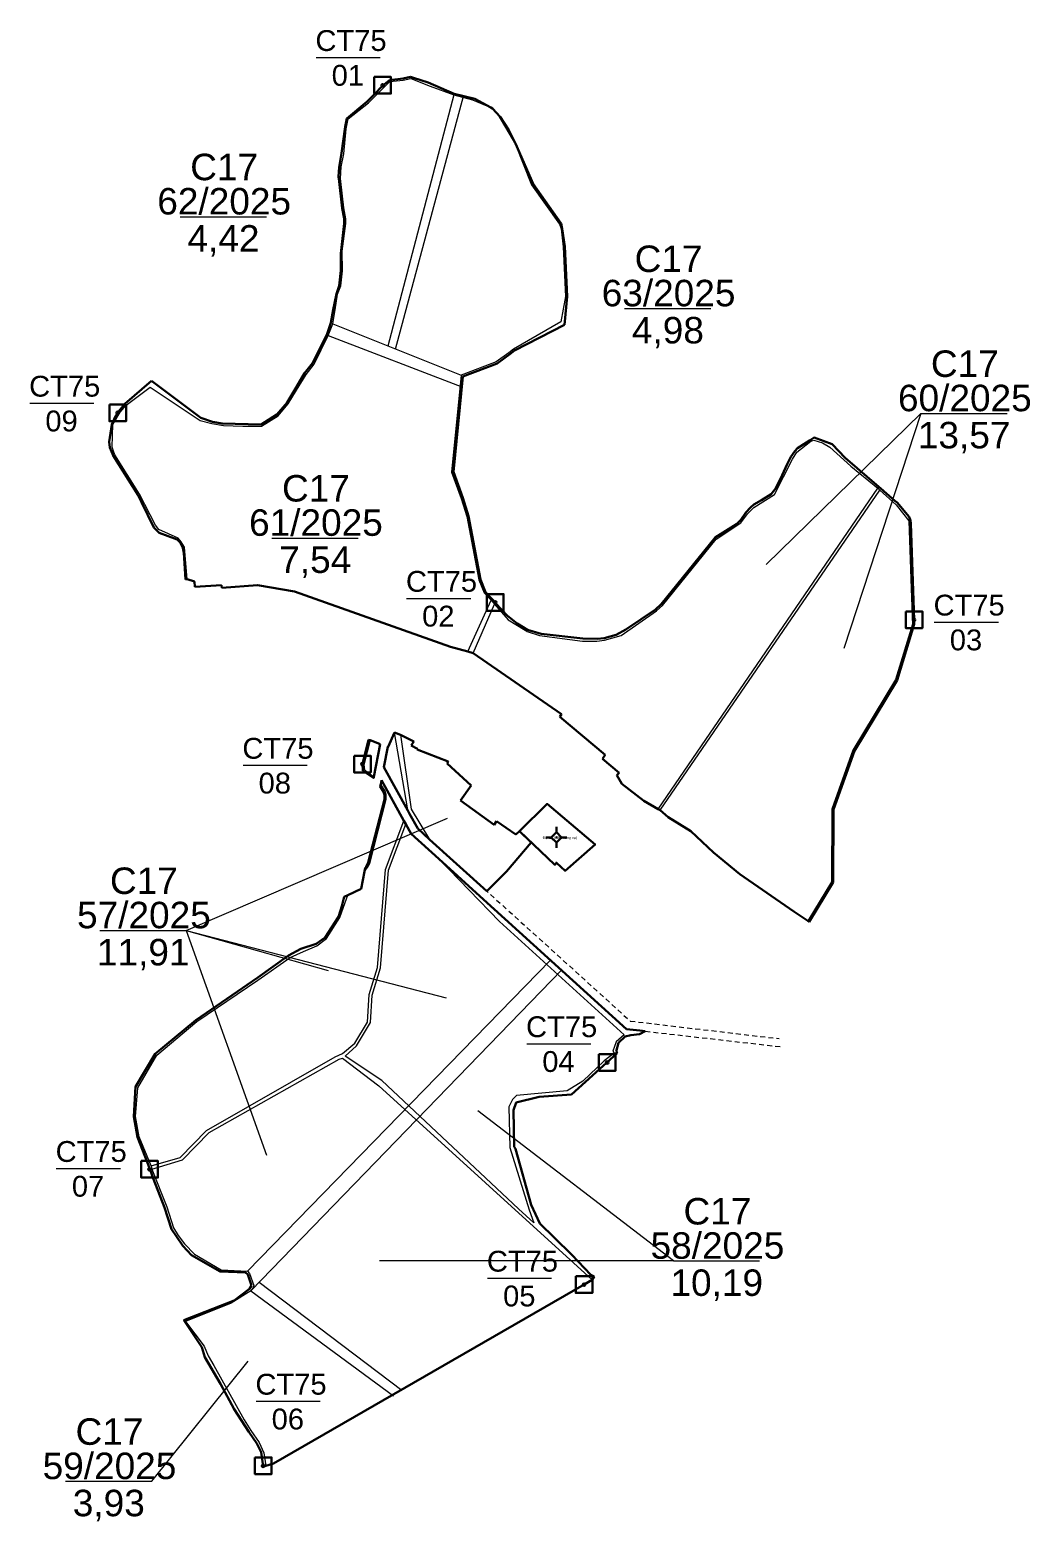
# Model space of a CAD drawing. Header units: metres. Extents: x 393207 to 397708, y 1541328 to 1545523.
# Drawn here: x 393207 to 394408, y 1543732 to 1545523 of the extents above; entities that cross this region are included whole.
import ezdxf
from ezdxf.enums import TextEntityAlignment as Align

# ---------------------------------------------------------------- set-up
doc = ezdxf.new("R2010")
doc.units = ezdxf.units.M
doc.header["$MEASUREMENT"] = 0
doc.linetypes.add('DGN Style 2', pattern=[9.82123, 5.892738, -3.928492])
doc.layers.add('RanhTwo', color=3, linetype='Continuous', lineweight=0)
doc.styles.add('Style-Arial', font='arial.ttf')
doc.styles.add('Style-vnarial', font='vnarial.shx')

# ---------------------------------------------------------------- blocks, each defined once
blk = doc.blocks.new('*U0')
at = {"color": 0, "linetype": 'Continuous', "lineweight": -2, "ltscale": 10, "flags": 128}
blk.add_lwpolyline([(-150, 150), (150, 150), (150, -150), (-150, -150), (-150, 150)], close=True, dxfattribs=at)
at = {"color": 0, "linetype": 'Continuous', "lineweight": -2, "ltscale": 10}
blk.add_circle((-0.02828, 0.016065), 22.5, dxfattribs=at)
blk = doc.blocks.new('*U5')
at = {"layer": 'RanhTwo', "color": 3, "linetype": 'Continuous', "lineweight": 13}
blk.add_line((-61.590494, 0.736004), (61.441766, 0.736004), dxfattribs=at)
at = {"layer": 'RanhTwo', "color": 3, "linetype": 'Continuous', "lineweight": 13, "style": 'Style-vnarial'}
for s, p in [('CT75', (-62.927441, 13.404394)), ('01', (-31.75311, -53.404336))]:
    blk.add_text(s, height=40, dxfattribs=at).set_placement(p)
blk = doc.blocks.new('*U6')
at = {"layer": 'RanhTwo', "color": 3, "linetype": 'Continuous', "lineweight": 13}
blk.add_line((-61.590494, 0.736004), (61.441766, 0.736004), dxfattribs=at)
at = {"layer": 'RanhTwo', "color": 3, "linetype": 'Continuous', "lineweight": 13, "style": 'Style-vnarial'}
for s, p in [('CT75', (-62.927441, 13.404394)), ('09', (-31.75311, -53.404336))]:
    blk.add_text(s, height=40, dxfattribs=at).set_placement(p)
blk = doc.blocks.new('*U7')
at = {"layer": 'RanhTwo', "color": 3, "linetype": 'Continuous', "lineweight": 13}
blk.add_line((-61.590494, 0.736004), (61.441766, 0.736004), dxfattribs=at)
at = {"layer": 'RanhTwo', "color": 3, "linetype": 'Continuous', "lineweight": 13, "style": 'Style-vnarial'}
for s, p in [('CT75', (-62.927441, 13.404394)), ('02', (-31.75311, -53.404336))]:
    blk.add_text(s, height=40, dxfattribs=at).set_placement(p)
blk = doc.blocks.new('*U8')
at = {"layer": 'RanhTwo', "color": 3, "linetype": 'Continuous', "lineweight": 13}
blk.add_line((-61.590494, 0.736004), (61.441766, 0.736004), dxfattribs=at)
at = {"layer": 'RanhTwo', "color": 3, "linetype": 'Continuous', "lineweight": 13, "style": 'Style-vnarial'}
for s, p in [('CT75', (-62.927441, 13.404394)), ('03', (-31.75311, -53.404336))]:
    blk.add_text(s, height=40, dxfattribs=at).set_placement(p)
blk = doc.blocks.new('*U9')
at = {"layer": 'RanhTwo', "color": 3, "linetype": 'Continuous', "lineweight": 13}
blk.add_line((-61.590494, 0.736004), (61.441766, 0.736004), dxfattribs=at)
at = {"layer": 'RanhTwo', "color": 3, "linetype": 'Continuous', "lineweight": 13, "style": 'Style-vnarial'}
for s, p in [('CT75', (-62.927441, 13.404394)), ('04', (-31.75311, -53.404336))]:
    blk.add_text(s, height=40, dxfattribs=at).set_placement(p)
blk = doc.blocks.new('*U10')
at = {"layer": 'RanhTwo', "color": 3, "linetype": 'Continuous', "lineweight": 13}
blk.add_line((-61.590494, 0.736004), (61.441766, 0.736004), dxfattribs=at)
at = {"layer": 'RanhTwo', "color": 3, "linetype": 'Continuous', "lineweight": 13, "style": 'Style-vnarial'}
for s, p in [('CT75', (-62.927441, 13.404394)), ('05', (-31.75311, -53.404336))]:
    blk.add_text(s, height=40, dxfattribs=at).set_placement(p)
blk = doc.blocks.new('*U11')
at = {"layer": 'RanhTwo', "color": 3, "linetype": 'Continuous', "lineweight": 13}
blk.add_line((-61.590494, 0.736004), (61.441766, 0.736004), dxfattribs=at)
at = {"layer": 'RanhTwo', "color": 3, "linetype": 'Continuous', "lineweight": 13, "style": 'Style-vnarial'}
for s, p in [('CT75', (-62.927441, 13.404394)), ('06', (-31.75311, -53.404336))]:
    blk.add_text(s, height=40, dxfattribs=at).set_placement(p)
blk = doc.blocks.new('*U12')
at = {"layer": 'RanhTwo', "color": 3, "linetype": 'Continuous', "lineweight": 13}
blk.add_line((-61.590494, 0.736004), (61.441766, 0.736004), dxfattribs=at)
at = {"layer": 'RanhTwo', "color": 3, "linetype": 'Continuous', "lineweight": 13, "style": 'Style-vnarial'}
for s, p in [('CT75', (-62.927441, 13.404394)), ('07', (-31.75311, -53.404336))]:
    blk.add_text(s, height=40, dxfattribs=at).set_placement(p)
blk = doc.blocks.new('*U13')
at = {"layer": 'RanhTwo', "color": 3, "linetype": 'Continuous', "lineweight": 13}
blk.add_line((-61.590494, 0.736004), (61.441766, 0.736004), dxfattribs=at)
at = {"layer": 'RanhTwo', "color": 3, "linetype": 'Continuous', "lineweight": 13, "style": 'Style-vnarial'}
for s, p in [('CT75', (-62.927441, 13.404394)), ('08', (-31.75311, -53.404336))]:
    blk.add_text(s, height=40, dxfattribs=at).set_placement(p)
blk = doc.blocks.new('*U59')
at = {"layer": 'RanhTwo', "color": 3, "linetype": 'Continuous', "lineweight": 13}
blk.add_line((-66.520877, -1.660429), (63.750129, -1.660429), dxfattribs=at)
at = {"layer": 'RanhTwo', "color": 3, "linetype": 'Continuous', "lineweight": 13, "style": 'Style-Arial'}
blk.add_text('4,42', height=40, dxfattribs=at).set_placement((-1.025137, -54.422685), align=Align.CENTER)
at = {"layer": 'RanhTwo', "color": 3, "linetype": 'Continuous', "lineweight": 13, "insert": (-0.000029, 1.089388), "char_height": 40, "attachment_point": 8, "line_spacing_factor": 0.776524, "style": 'Style-Arial'}
blk.add_mtext('C17\\P62/2025', dxfattribs=at)
blk = doc.blocks.new('*U60')
at = {"layer": 'RanhTwo', "color": 3, "linetype": 'Continuous', "lineweight": 13}
blk.add_line((-66.520877, -1.660429), (63.750129, -1.660429), dxfattribs=at)
at = {"layer": 'RanhTwo', "color": 3, "linetype": 'Continuous', "lineweight": 13, "style": 'Style-Arial'}
blk.add_text('4,98', height=40, dxfattribs=at).set_placement((-1.025137, -54.422685), align=Align.CENTER)
at = {"layer": 'RanhTwo', "color": 3, "linetype": 'Continuous', "lineweight": 13, "insert": (-0.000029, 1.089388), "char_height": 40, "attachment_point": 8, "line_spacing_factor": 0.776524, "style": 'Style-Arial'}
blk.add_mtext('C17\\P63/2025', dxfattribs=at)
blk = doc.blocks.new('*U61')
at = {"layer": 'RanhTwo', "color": 3, "linetype": 'Continuous', "lineweight": 13}
blk.add_line((-66.520877, -1.660429), (63.750129, -1.660429), dxfattribs=at)
at = {"layer": 'RanhTwo', "color": 3, "linetype": 'Continuous', "lineweight": 13, "style": 'Style-Arial'}
blk.add_text('7,54', height=40, dxfattribs=at).set_placement((-1.025137, -54.422685), align=Align.CENTER)
at = {"layer": 'RanhTwo', "color": 3, "linetype": 'Continuous', "lineweight": 13, "insert": (-0.000029, 1.089388), "char_height": 40, "attachment_point": 8, "line_spacing_factor": 0.776524, "style": 'Style-Arial'}
blk.add_mtext('C17\\P61/2025', dxfattribs=at)
blk = doc.blocks.new('*U62')
at = {"layer": 'RanhTwo', "color": 3, "linetype": 'Continuous', "lineweight": 13}
blk.add_line((-66.520877, -1.660429), (63.750129, -1.660429), dxfattribs=at)
at = {"layer": 'RanhTwo', "color": 3, "linetype": 'Continuous', "lineweight": 13, "style": 'Style-Arial'}
blk.add_text('13,57', height=40, dxfattribs=at).set_placement((-1.025137, -54.422685), align=Align.CENTER)
at = {"layer": 'RanhTwo', "color": 3, "linetype": 'Continuous', "lineweight": 13, "insert": (-0.000029, 1.089388), "char_height": 40, "attachment_point": 8, "line_spacing_factor": 0.776524, "style": 'Style-Arial'}
blk.add_mtext('C17\\P60/2025', dxfattribs=at)
blk = doc.blocks.new('*U63')
at = {"layer": 'RanhTwo', "color": 3, "linetype": 'Continuous', "lineweight": 13}
blk.add_line((-66.520877, -1.660429), (63.750129, -1.660429), dxfattribs=at)
at = {"layer": 'RanhTwo', "color": 3, "linetype": 'Continuous', "lineweight": 13, "style": 'Style-Arial'}
blk.add_text('3,93', height=40, dxfattribs=at).set_placement((-1.025137, -54.422685), align=Align.CENTER)
at = {"layer": 'RanhTwo', "color": 3, "linetype": 'Continuous', "lineweight": 13, "insert": (-0.000029, 1.089388), "char_height": 40, "attachment_point": 8, "line_spacing_factor": 0.776524, "style": 'Style-Arial'}
blk.add_mtext('C17\\P59/2025', dxfattribs=at)
blk = doc.blocks.new('*U64')
at = {"layer": 'RanhTwo', "color": 3, "linetype": 'Continuous', "lineweight": 13}
blk.add_line((-66.520877, -1.660429), (63.750129, -1.660429), dxfattribs=at)
at = {"layer": 'RanhTwo', "color": 3, "linetype": 'Continuous', "lineweight": 13, "style": 'Style-Arial'}
blk.add_text('11,91', height=40, dxfattribs=at).set_placement((-1.025137, -54.422685), align=Align.CENTER)
at = {"layer": 'RanhTwo', "color": 3, "linetype": 'Continuous', "lineweight": 13, "insert": (-0.000029, 1.089388), "char_height": 40, "attachment_point": 8, "line_spacing_factor": 0.776524, "style": 'Style-Arial'}
blk.add_mtext('C17\\P57/2025', dxfattribs=at)
blk = doc.blocks.new('*U65')
at = {"layer": 'RanhTwo', "color": 3, "linetype": 'Continuous', "lineweight": 13}
blk.add_line((-66.520877, -1.660429), (63.750129, -1.660429), dxfattribs=at)
at = {"layer": 'RanhTwo', "color": 3, "linetype": 'Continuous', "lineweight": 13, "style": 'Style-Arial'}
blk.add_text('10,19', height=40, dxfattribs=at).set_placement((-1.025137, -54.422685), align=Align.CENTER)
at = {"layer": 'RanhTwo', "color": 3, "linetype": 'Continuous', "lineweight": 13, "insert": (-0.000029, 1.089388), "char_height": 40, "attachment_point": 8, "line_spacing_factor": 0.776524, "style": 'Style-Arial'}
blk.add_mtext('C17\\P58/2025', dxfattribs=at)
blk = doc.blocks.new('DDCT')
at = {"layer": 'RanhTwo', "color": 5, "linetype": 'Continuous', "lineweight": 0}
for p, q in [((6.24, 0), (-6.24, 0)), ((0, -6.24), (0, 6.24))]:
    blk.add_line(p, q, dxfattribs=at)
blk = doc.blocks.new('CENTRD')
at = {"layer": 'RanhTwo', "linetype": 'Continuous', "lineweight": 0}
h = blk.add_hatch(color=7, dxfattribs=at)
edge = h.paths.add_edge_path()
edge.add_arc((0, 0), 1.5, 0, 360)
at = {"layer": 'RanhTwo', "color": 7, "linetype": 'Continuous', "lineweight": 0}
for p, q in [((-6.25, 0), (-12.5, 0)), ((0, 6.25), (-6.25, 0)), ((-6.25, 0), (0, -6.25)), ((0, 12.5), (0, 6.25)), ((6.25, 0), (0, 6.25)), ((0, -6.25), (6.25, 0)), ((12.5, 0), (6.25, 0)), ((0, -6.25), (0, -12.5))]:
    blk.add_line(p, q, dxfattribs=at)
blk = doc.blocks.new('CENTRD_1')
at = {"layer": 'RanhTwo', "linetype": 'Continuous', "lineweight": 30}
h = blk.add_hatch(color=5, dxfattribs=at)
edge = h.paths.add_edge_path()
edge.add_arc((0, 0), 1.5, 0, 360)
at = {"layer": 'RanhTwo', "color": 5, "linetype": 'Continuous', "lineweight": 30}
for p, q in [((-6.25, 0), (-12.5, 0)), ((0, 6.25), (-6.25, 0)), ((-6.25, 0), (0, -6.25)), ((0, 12.5), (0, 6.25)), ((6.25, 0), (0, 6.25)), ((0, -6.25), (6.25, 0)), ((12.5, 0), (6.25, 0)), ((0, -6.25), (0, -12.5))]:
    blk.add_line(p, q, dxfattribs=at)

msp = doc.modelspace()

# ---------------------------------------------------------------- linework, layer by layer
at = {"layer": 'RanhTwo', "color": 3, "linetype": 'Continuous', "lineweight": 30}
for p, q in [((393619.886, 1545444.786), (393630.597, 1545455.896)), ((393630.597, 1545455.896), (393638.719, 1545462.291)), ((393638.719, 1545462.291), (393654.839, 1545464.319)), ((393654.839, 1545464.319), (393663.864, 1545466.0654)), ((393663.864, 1545466.0654), (393667.448, 1545464.983)), ((393667.448, 1545464.983), (393685.183, 1545459.486)), ((393685.183, 1545459.486), (393716.04, 1545445.826)), ((393587.51, 1545416.216), (393611.9738, 1545436.6294)), ((393611.9738, 1545436.6294), (393619.886, 1545444.786)), ((393716.04, 1545445.826), (393727.832, 1545443.2)), ((393727.832, 1545443.2), (393741.1969, 1545439.7166)), ((393741.1969, 1545439.7166), (393760.3915, 1545429.3295)), ((393585.499, 1545406.288), (393587.51, 1545416.216)), ((393760.3915, 1545429.3295), (393762.1032, 1545428.4032)), ((393762.1032, 1545428.4032), (393762.22, 1545428.34)), ((393762.22, 1545428.34), (393771.35, 1545418.12)), ((393771.35, 1545418.12), (393781.98, 1545402.02)), ((393581.113, 1545374.596), (393585.499, 1545406.288)), ((393781.98, 1545402.02), (393789.81, 1545386.27)), ((393789.81, 1545386.27), (393810.9031, 1545337.72)), ((393578.113, 1545357.652), (393581.113, 1545374.596)), ((393577.577, 1545346.295), (393578.113, 1545357.652)), ((393577.577, 1545346.295), (393577.7595, 1545344.1449)), ((393577.7595, 1545344.1449), (393581.7535, 1545308.5589)), ((393810.9031, 1545337.72), (393844.4524, 1545290.1033)), ((393581.7535, 1545308.5589), (393584.222, 1545296.003)), ((393580.273, 1545254.193), (393584.2868, 1545289.971)), ((393584.222, 1545296.003), (393584.2868, 1545289.971)), ((393844.4524, 1545290.1033), (393845.89, 1545283.72)), ((393845.89, 1545283.72), (393849.117, 1545262.6652)), ((393580.164, 1545233.717), (393580.273, 1545254.193)), ((393849.117, 1545262.6652), (393852.0026, 1545202.3745)), ((393578.0398, 1545215.4653), (393580.164, 1545233.717)), ((393571.05, 1545186.707), (393575.025, 1545205.823)), ((393575.025, 1545205.823), (393578.0398, 1545215.4653)), ((393848.701, 1545168.508), (393852.0026, 1545202.3745)), ((393568.188, 1545171.104), (393571.05, 1545186.707)), ((393563.2548, 1545156.3306), (393568.188, 1545171.104)), ((393788.6185, 1545137.7511), (393848.701, 1545168.508)), ((393546.3635, 1545122.5033), (393563.2548, 1545156.3306)), ((393767.694, 1545122.222), (393782.9214, 1545133.3879)), ((393782.9214, 1545133.3879), (393788.6185, 1545137.7511)), ((393525.3942, 1545091.3481), (393536.644, 1545110.627)), ((393536.644, 1545110.627), (393546.3635, 1545122.5033)), ((393726.5209, 1545106.6379), (393767.694, 1545122.222)), ((393321.076, 1545073.79), (393353.149, 1545101.107)), ((393353.149, 1545101.107), (393411.987, 1545056.853)), ((393715.2517, 1544992.0303), (393726.5209, 1545106.6379)), ((393313.8162, 1545064.7205), (393321.076, 1545073.79)), ((393503.493, 1545060.7837), (393515.594, 1545075.217)), ((393515.594, 1545075.217), (393525.3942, 1545091.3481)), ((393305.465, 1545048.783), (393309.865, 1545058.889)), ((393309.865, 1545058.889), (393312.611, 1545062.871)), ((393312.611, 1545062.871), (393313.8162, 1545064.7205)), ((393411.987, 1545056.853), (393426.1148, 1545052.1971)), ((393484.5785, 1545048.8454), (393503.493, 1545060.7837)), ((393302.196, 1545027.969), (393305.465, 1545048.783)), ((393426.1148, 1545052.1971), (393437.861, 1545050.146)), ((393437.861, 1545050.146), (393484.5785, 1545048.8454)), ((393302.196, 1545027.969), (393303.096, 1545021.0699)), ((393303.096, 1545021.0699), (393306.764, 1545011.835)), ((394124.978, 1545016.864), (394128.484, 1545020.292)), ((394128.484, 1545020.292), (394143.318, 1545030.002)), ((394143.318, 1545030.002), (394148.208, 1545033.221)), ((394148.208, 1545033.221), (394169.8762, 1545025.0707)), ((394169.8762, 1545025.0707), (394185.4, 1545008.71)), ((393306.764, 1545011.835), (393336.8615, 1544964.0881)), ((394115.85, 1545001.173), (394120.134, 1545009.864)), ((394120.134, 1545009.864), (394124.978, 1545016.864)), ((394185.4, 1545008.71), (394225.7565, 1544974.1212)), ((393715.2517, 1544992.0303), (393726.585, 1544960.6636)), ((394102.204, 1544972.258), (394109.869, 1544987.858)), ((394109.869, 1544987.858), (394115.85, 1545001.173)), ((394096.524, 1544965.07), (394102.204, 1544972.258)), ((394225.7565, 1544974.1212), (394225.8239, 1544974.0634)), ((394225.8239, 1544974.0634), (394228.2662, 1544971.9281)), ((394228.2662, 1544971.9281), (394245.085, 1544957.224)), ((393336.8615, 1544964.0881), (393340.955, 1544955.667)), ((393340.955, 1544955.667), (393355.761, 1544925.103)), ((393726.585, 1544960.6636), (393733.5098, 1544938.9167)), ((394066.278, 1544943.046), (394071.755, 1544949.217)), ((394071.755, 1544949.217), (394075.761, 1544952.85)), ((394075.761, 1544952.85), (394085.275, 1544958.054)), ((394085.275, 1544958.054), (394096.524, 1544965.07)), ((394245.085, 1544957.224), (394248.055, 1544955.212)), ((394248.055, 1544955.212), (394262.145, 1544937.842)), ((393733.5098, 1544938.9167), (393747.8739, 1544862.9388)), ((394054.95, 1544929.186), (394060.183, 1544934.339)), ((394060.183, 1544934.339), (394066.278, 1544943.046)), ((394262.145, 1544937.842), (394263.8779, 1544933.7118)), ((394263.8779, 1544933.7118), (394264.145, 1544929.887)), ((393355.761, 1544925.103), (393362.218, 1544919.005)), ((393362.218, 1544919.005), (393383.5993, 1544910.9695)), ((393964.605, 1544833.318), (394029.615, 1544913.294)), ((394029.615, 1544913.294), (394054.95, 1544929.186)), ((394264.145, 1544929.887), (394268.366, 1544814.534)), ((393383.5993, 1544910.9695), (393387.299, 1544907.39)), ((393387.299, 1544907.39), (393390.7529, 1544900.8024)), ((393390.7529, 1544900.8024), (393391.955, 1544894.729)), ((393391.955, 1544894.729), (393393.7151, 1544862.9709)), ((393393.7151, 1544862.9709), (393395.709, 1544863.127)), ((393395.709, 1544863.127), (393404.63, 1544860.435)), ((393404.63, 1544860.435), (393404.873, 1544853.944)), ((393747.8739, 1544862.9388), (393753.7745, 1544847.7723)), ((393404.873, 1544853.944), (393436.959, 1544855.943)), ((393436.959, 1544855.943), (393437.43, 1544852.811)), ((393437.43, 1544852.811), (393480.054, 1544855.925)), ((393480.054, 1544855.925), (393524.42, 1544848.285)), ((393524.42, 1544848.285), (393711.937, 1544781.866)), ((393753.7745, 1544847.7723), (393761.3894, 1544839.5624)), ((393761.3894, 1544839.5624), (393765.4194, 1544835.2175)), ((393765.4194, 1544835.2175), (393766.02, 1544834.57)), ((393766.02, 1544834.57), (393780.05, 1544819.28)), ((393922.386, 1544802.613), (393957.7636, 1544826.8723)), ((393957.7636, 1544826.8723), (393964.605, 1544833.318)), ((393780.05, 1544819.28), (393791.91, 1544810.03)), ((393791.91, 1544810.03), (393804.272, 1544802.28)), ((394247.7668, 1544741.945), (394268.4716, 1544809.0685)), ((394268.366, 1544814.534), (394268.386, 1544811.281)), ((394268.386, 1544811.281), (394268.4716, 1544809.0685)), ((393804.272, 1544802.28), (393820.742, 1544797.529)), ((393820.742, 1544797.529), (393870.612, 1544791.865)), ((393870.612, 1544791.865), (393887.85, 1544791.388)), ((393887.85, 1544791.388), (393896.3793, 1544792.1772)), ((393896.3793, 1544792.1772), (393910.598, 1544796.496)), ((393910.598, 1544796.496), (393922.386, 1544802.613)), ((393711.937, 1544781.866), (393732.827, 1544776.361)), ((393732.827, 1544776.361), (393738.932, 1544774.44)), ((393738.932, 1544774.44), (393845.16, 1544701.084)), ((394196.5608, 1544657.1103), (394247.7668, 1544741.945)), ((393843.054, 1544698.056), (393845.16, 1544701.084)), ((393843.054, 1544698.056), (393897.388, 1544652.166)), ((393606.236, 1544641.413), (393613.483, 1544670.455)), ((393613.483, 1544670.455), (393615.3685, 1544669.7504)), ((393615.3685, 1544669.7504), (393626.607, 1544665.551)), ((393619.945, 1544625.8976), (393627.4296, 1544665.2478)), ((393626.607, 1544665.551), (393627.4296, 1544665.2478)), ((393631.8098, 1544637.4594), (393636.7014, 1544661.8298)), ((393636.7014, 1544661.8298), (393636.899, 1544661.757)), ((393636.899, 1544661.757), (393644.501, 1544679.2)), ((393644.501, 1544679.2), (393651.708, 1544676.46)), ((393651.708, 1544676.46), (393667.671, 1544668.142)), ((393664.75, 1544663.489), (393667.671, 1544668.142)), ((393664.75, 1544663.489), (393672.367, 1544659.661)), ((393671.91, 1544658.923), (393672.367, 1544659.661)), ((393671.91, 1544658.923), (393708.837, 1544644.431)), ((393707.932, 1544642.104), (393708.837, 1544644.431)), ((393894.167, 1544647.661), (393897.388, 1544652.166)), ((393894.167, 1544647.661), (393914.289, 1544630.781)), ((394171.6505, 1544586.588), (394196.5608, 1544657.1103)), ((393606.236, 1544641.413), (393606.538, 1544633.266)), ((393606.538, 1544633.266), (393619.6323, 1544624.2535)), ((393631.8098, 1544637.4594), (393660.4453, 1544585.5862)), ((393707.932, 1544642.104), (393736.457, 1544615.479)), ((393911.353, 1544628.063), (393914.289, 1544630.781)), ((393911.353, 1544628.063), (393917.525, 1544617.55)), ((393619.6323, 1544624.2535), (393619.945, 1544625.8976)), ((393627.5462, 1544614.2122), (393628.0715, 1544617.0988)), ((393627.5462, 1544614.2122), (393631.458, 1544608.092)), ((393628.0715, 1544617.0988), (393628.953, 1544621.9425)), ((393628.953, 1544621.9425), (393655.831, 1544573.2531)), ((393631.458, 1544608.092), (393632.5891, 1544604.2897)), ((393723.692, 1544597.51), (393736.457, 1544615.479)), ((393917.525, 1544617.55), (393943.951, 1544596.904)), ((393613.1785, 1544522.9028), (393632.683, 1544598.7)), ((393632.5891, 1544604.2897), (393632.683, 1544598.7)), ((393723.692, 1544597.51), (393764.374, 1544568.4)), ((393943.951, 1544596.904), (393961.152, 1544587.2794)), ((393655.831, 1544573.2531), (393658.0606, 1544569.2141)), ((393660.4453, 1544585.5862), (393662.6868, 1544581.5256)), ((393662.6868, 1544581.5256), (393672.5213, 1544563.7105)), ((393764.374, 1544568.4), (393767.216, 1544572.545)), ((393767.216, 1544572.545), (393790.169, 1544556.52)), ((393961.152, 1544587.2794), (393963.417, 1544585.7389)), ((393963.417, 1544585.7389), (393973.208, 1544577.601)), ((393973.208, 1544577.601), (394000.275, 1544560.786)), ((394171.2746, 1544499.3418), (394171.6505, 1544586.588)), ((393658.0606, 1544569.2141), (393664.5727, 1544557.4175)), ((393664.5727, 1544557.4175), (393697.8461, 1544527.287)), ((393672.5213, 1544563.7105), (393686.7499, 1544550.8258)), ((393790.169, 1544556.52), (393794.5257, 1544560.7131)), ((393794.5257, 1544560.7131), (393808.751, 1544547.162)), ((394000.275, 1544560.786), (394027.325, 1544535.241)), ((393686.7499, 1544550.8258), (393755.5914, 1544488.4868)), ((393778.994, 1544512.382), (393808.751, 1544547.162)), ((393610.525, 1544517.756), (393613.1785, 1544522.9028)), ((393697.8461, 1544527.287), (393747.1523, 1544482.638)), ((394027.325, 1544535.241), (394059.034, 1544509.228)), ((393604.525, 1544491.3081), (393608.5076, 1544512.2466)), ((393608.5076, 1544512.2466), (393609.2868, 1544516.3434)), ((393609.2868, 1544516.3434), (393610.525, 1544517.756)), ((393755.5914, 1544488.4868), (393778.994, 1544512.382)), ((394059.034, 1544509.228), (394123.867, 1544464.357)), ((393584.3295, 1544481.9968), (393588.5587, 1544483.9467)), ((393588.5587, 1544483.9467), (393604.525, 1544491.3081)), ((394142.505, 1544451.9137), (394171.2746, 1544499.3418)), ((393577.2755, 1544457.804), (393581.324, 1544470.508)), ((393581.324, 1544470.508), (393584.3295, 1544481.9968)), ((393747.1523, 1544482.638), (393923.2569, 1544323.1675)), ((393561.4612, 1544433.1712), (393577.2755, 1544457.804)), ((394123.867, 1544464.357), (394137.021, 1544455.462)), ((394137.021, 1544455.462), (394140.795, 1544452.951)), ((394140.795, 1544452.951), (394142.505, 1544451.9137)), ((393550.551, 1544425.534), (393561.4612, 1544433.1712)), ((393480.404, 1544385.216), (393517.237, 1544411.557)), ((393517.237, 1544411.557), (393532.111, 1544419.57)), ((393532.111, 1544419.57), (393550.551, 1544425.534)), ((393406.0801, 1544333.9053), (393480.404, 1544385.216)), ((393357.543, 1544293.384), (393406.0801, 1544333.9053)), ((393923.2569, 1544323.1675), (393939.0238, 1544321.3081)), ((393910.752, 1544296.253), (393913.332, 1544306.597)), ((393913.332, 1544306.597), (393921.604, 1544314.23)), ((393921.604, 1544314.23), (393928.279, 1544315.68)), ((393928.279, 1544315.68), (393938.838, 1544316.846)), ((393938.838, 1544316.846), (393945.5602, 1544320.5373)), ((393939.0238, 1544321.3081), (393945.5602, 1544320.5373)), ((393333.704, 1544253.738), (393357.543, 1544293.384)), ((393856.93, 1544244.44), (393911.98, 1544294.34)), ((393910.752, 1544296.253), (393911.98, 1544294.34)), ((393331.6758, 1544218), (393333.704, 1544253.738)), ((393787.246, 1544225.577), (393790.57, 1544234.91)), ((393790.57, 1544234.91), (393818.12, 1544241.91)), ((393818.12, 1544241.91), (393856.93, 1544244.44)), ((393331.6758, 1544218), (393336.3017, 1544193.1987)), ((393787.246, 1544225.577), (393788.158, 1544181.547)), ((393336.3017, 1544193.1987), (393350.96, 1544155.242)), ((393788.158, 1544181.547), (393789.96, 1544179.179)), ((393789.96, 1544179.179), (393808.65, 1544112.237)), ((393350.96, 1544155.242), (393355.454, 1544143.006)), ((393355.454, 1544143.006), (393368.416, 1544108.957)), ((393368.416, 1544108.957), (393377.073, 1544082.855)), ((393808.65, 1544112.237), (393819.041, 1544089.659)), ((393819.041, 1544089.659), (393836.585, 1544072.611)), ((393377.073, 1544082.855), (393383.1323, 1544074.016)), ((393383.1323, 1544074.016), (393390.508, 1544062.853)), ((393836.585, 1544072.611), (393857.52, 1544052.27)), ((393390.508, 1544062.853), (393400.79, 1544051.852)), ((393400.79, 1544051.852), (393435.453, 1544032.159)), ((393857.52, 1544052.27), (393880.07, 1544028.17)), ((393435.453, 1544032.159), (393465.921, 1544030.873)), ((393465.921, 1544030.873), (393468.611, 1544028.63)), ((393468.611, 1544028.63), (393472.857, 1544015.224)), ((393872.264, 1544016.416), (393882.0566, 1544022.2304)), ((393880.07, 1544028.17), (393884.262, 1544026.279)), ((393882.0566, 1544022.2304), (393884.262, 1544026.279)), ((393452.34, 1543997.26), (393470.552, 1544011.188)), ((393470.552, 1544011.188), (393472.857, 1544015.224)), ((393499.529, 1543801.481), (393872.264, 1544016.416)), ((393391.8344, 1543973.8559), (393452.34, 1543997.26)), ((393391.8344, 1543973.8559), (393413.201, 1543941.33)), ((393413.201, 1543941.33), (393416.909, 1543929.388)), ((393416.909, 1543929.388), (393435.749, 1543897.427)), ((393435.749, 1543897.427), (393452.044, 1543867.015)), ((393452.044, 1543867.015), (393469.712, 1543839.801)), ((393469.712, 1543839.801), (393479.45, 1543825.627)), ((393479.45, 1543825.627), (393484.558, 1543815.275)), ((393484.558, 1543815.275), (393487.1087, 1543798.3287)), ((393487.1087, 1543798.3287), (393490.0892, 1543798.9996)), ((393490.0892, 1543798.9996), (393499.529, 1543801.481))]:
    msp.add_line(p, q, dxfattribs=at)
at = {"layer": 'RanhTwo', "color": 7, "linetype": 'Continuous', "lineweight": 0}
for p, q in [((393715.6912, 1545444.5916), (393636.653366, 1545142.917)), ((393645.901128, 1545139.318339), (393727.429147, 1545442.822885)), ((393570.5987, 1545169.6811), (393724.652, 1545108.069)), ((393565.142, 1545155.633), (393725.53464, 1545093.949509)), ((394276.276661, 1545062.172049), (394090.885484, 1544880.757054)), ((394276.276661, 1545062.172049), (394183.716323, 1544779.994552)), ((393394.516113, 1544441.474058), (393708.29155, 1544576.197417)), ((393394.516113, 1544441.474058), (393565.111781, 1544393.565382)), ((393394.516113, 1544441.474058), (393491.16179, 1544171.572995)), ((393394.516113, 1544441.474058), (393706.718146, 1544360.502686)), ((393468.336, 1544032.52), (393831.840659, 1544406.019074)), ((393472.1724, 1544008.7748), (393845.495559, 1544394.039167)), ((393979.328428, 1544044.721707), (393744.479844, 1544225.103074)), ((393979.328428, 1544044.721707), (393626.474539, 1544044.721707)), ((393482.1388, 1544019.157777), (393653.222408, 1543889.752873)), ((393472.1724, 1544008.7748), (393643.35004, 1543882.971098)), ((393353.214256, 1543780.22014), (393469.134133, 1543924.389983))]:
    msp.add_line(p, q, dxfattribs=at)
at = {"layer": 'RanhTwo', "color": 3, "linetype": 'Continuous', "lineweight": 0}
for p, q in [((393760.3915, 1545429.3295), (393762.1032, 1545428.4032)), ((393961.152, 1544587.2794), (394224.623, 1544972.464)), ((393963.417, 1544585.7389), (394227.007, 1544970.092)), ((394224.623, 1544972.464), (394227.007, 1544970.092)), ((393732.827, 1544776.361), (393760.653, 1544837.933)), ((393738.932, 1544774.44), (393764.6017, 1544833.3413)), ((393760.653, 1544837.933), (393764.6017, 1544833.3413)), ((393732.827, 1544776.361), (393738.932, 1544774.44)), ((393644.501, 1544679.2), (393651.708, 1544676.46)), ((393655.831, 1544573.2531), (393658.0606, 1544569.2141)), ((393961.152, 1544587.2794), (393963.417, 1544585.7389)), ((393352.582, 1544158.83), (393353.16, 1544155.08))]:
    msp.add_line(p, q, dxfattribs=at)
at = {"layer": 'RanhTwo', "color": 3, "linetype": 'DGN Style 2', "lineweight": 0}
for p, q in [((393672.521304, 1544563.71048), (393927.601053, 1544332.724498)), ((393927.601053, 1544332.724498), (394106.362267, 1544311.643115)), ((393945.560172, 1544320.537273), (394110.212195, 1544301.694545))]:
    msp.add_line(p, q, dxfattribs=at)
at = {"layer": 'RanhTwo', "color": 3, "linetype": 'Continuous', "lineweight": 0, "flags": 128}
for points in [[(393395.709, 1544863.127), (393393.7151, 1544862.9709), (393391.955, 1544894.729), (393390.7529, 1544900.8024), (393387.299, 1544907.39), (393383.5993, 1544910.9695), (393362.218, 1544919.005), (393355.761, 1544925.103), (393340.955, 1544955.667), (393336.8615, 1544964.0881), (393306.764, 1545011.835), (393303.096, 1545021.0699), (393302.196, 1545027.969), (393305.465, 1545048.783), (393309.865, 1545058.889), (393312.611, 1545062.871), (393313.8162, 1545064.7205), (393321.076, 1545073.79), (393353.149, 1545101.107), (393411.987, 1545056.853), (393426.1148, 1545052.1971), (393437.861, 1545050.146), (393484.5785, 1545048.8454), (393503.493, 1545060.7837), (393515.594, 1545075.217), (393525.3942, 1545091.3481), (393536.644, 1545110.627), (393546.3635, 1545122.5033), (393563.2548, 1545156.3306), (393568.188, 1545171.104), (393571.05, 1545186.707), (393575.025, 1545205.823), (393578.0398, 1545215.4653), (393580.164, 1545233.717), (393580.273, 1545254.193), (393584.2868, 1545289.971), (393584.222, 1545296.003), (393581.7535, 1545308.5589), (393577.7595, 1545344.1449), (393577.577, 1545346.295), (393578.113, 1545357.652), (393581.113, 1545374.596), (393585.499, 1545406.288), (393587.51, 1545416.216), (393611.9738, 1545436.6294), (393619.886, 1545444.786), (393630.597, 1545455.896), (393638.719, 1545462.291), (393654.839, 1545464.319), (393663.864, 1545466.0654), (393667.448, 1545464.983), (393685.183, 1545459.486), (393716.04, 1545445.826), (393727.832, 1545443.2), (393741.1969, 1545439.7166), (393760.3915, 1545429.3295)], [(393395.709, 1544863.127), (393392.704, 1544901.505), (393388.566, 1544907.9792), (393384.918, 1544912.571), (393361.586, 1544922.992), (393357.7059, 1544927.9431), (393338.598, 1544965.081), (393309.0451, 1545012.439), (393306.812, 1545018.236), (393305.726, 1545021.7802), (393306.528, 1545048.952), (393315.523, 1545063.678), (393322.6217, 1545072.2079), (393351.391, 1545093.791), (393411.2632, 1545053.5154), (393425.518, 1545050.228), (393439.1886, 1545047.5219), (393462.47, 1545046.813), (393485.104, 1545046.812), (393504.891, 1545059.301), (393517.0125, 1545073.8403), (393527.037, 1545090.207), (393538.7401, 1545109.0616), (393548.095, 1545121.494), (393565.142, 1545155.633), (393570.5987, 1545169.6811), (393573.5036, 1545186.3585), (393576.362, 1545205.135), (393580.029, 1545215.176), (393582.3658, 1545233.4793), (393581.855, 1545256.832), (393586.305, 1545289.973), (393586.3703, 1545295.5867), (393583.741, 1545308.782), (393579.747, 1545344.368), (393580.489, 1545358.3041), (393583.7569, 1545373.7497), (393586.799, 1545403.767), (393589.1356, 1545415.6745), (393613.291, 1545435.119), (393639.202, 1545460.799), (393655.08, 1545462.4079), (393664.065, 1545464.161), (393687.506, 1545455.082), (393715.6912, 1545444.5916), (393738.235, 1545438.671), (393760.3915, 1545429.3295)], [(393762.1032, 1545428.4032), (393768.63, 1545421.081), (393789.717, 1545384.863), (393809.135, 1545336.757), (393842.593, 1545289.27), (393844.688, 1545283.647), (393847.145, 1545262.332), (393850.001, 1545202.362), (393844.09, 1545171.976), (393787.507, 1545139.419), (393781.724, 1545134.99), (393766.731, 1545123.996), (393724.652, 1545108.069), (393713.217, 1544991.776), (393724.704, 1544959.984), (393731.604, 1544938.31), (393745.943, 1544862.386), (393752.06, 1544846.663), (393760.653, 1544837.933)], [(394140.795, 1544452.951), (394142.505, 1544451.9137), (394171.2746, 1544499.3418), (394171.6505, 1544586.588), (394196.5608, 1544657.1103), (394247.7668, 1544741.945), (394268.4716, 1544809.0685), (394268.386, 1544811.281), (394268.366, 1544814.534), (394264.145, 1544929.887), (394263.8779, 1544933.7118), (394262.145, 1544937.842), (394248.055, 1544955.212), (394245.085, 1544957.224), (394228.2662, 1544971.9281), (394225.8239, 1544974.0634), (394225.7565, 1544974.1212), (394185.4, 1545008.71), (394169.8762, 1545025.0707), (394148.208, 1545033.221), (394143.318, 1545030.002), (394128.484, 1545020.292), (394124.978, 1545016.864), (394120.134, 1545009.864), (394115.85, 1545001.173), (394109.869, 1544987.858), (394102.204, 1544972.258), (394096.524, 1544965.07), (394085.275, 1544958.054), (394075.761, 1544952.85), (394071.755, 1544949.217), (394066.278, 1544943.046), (394060.183, 1544934.339), (394054.95, 1544929.186), (394029.615, 1544913.294), (393964.605, 1544833.318), (393957.7636, 1544826.8723), (393922.386, 1544802.613), (393910.598, 1544796.496), (393896.3793, 1544792.1772), (393887.85, 1544791.388), (393870.612, 1544791.865), (393820.742, 1544797.529), (393804.272, 1544802.28), (393791.91, 1544810.03), (393780.05, 1544819.28), (393766.02, 1544834.57), (393765.4194, 1544835.2175), (393761.3894, 1544839.5624), (393753.7745, 1544847.7723), (393747.8739, 1544862.9388), (393733.5098, 1544938.9167), (393726.585, 1544960.6636), (393715.2517, 1544992.0303), (393726.5209, 1545106.6379), (393767.694, 1545122.222), (393782.9214, 1545133.3879), (393788.6185, 1545137.7511), (393848.701, 1545168.508), (393852.0026, 1545202.3745), (393849.117, 1545262.6652), (393845.89, 1545283.72), (393844.4524, 1545290.1033), (393810.9031, 1545337.72), (393789.81, 1545386.27), (393781.98, 1545402.02), (393771.35, 1545418.12), (393762.22, 1545428.34), (393762.1032, 1545428.4032)], [(393764.6017, 1544833.3413), (393780.8842, 1544814.3907), (393801.427, 1544802.11), (393803.9771, 1544800.5558), (393818.798, 1544795.652), (393870.0826, 1544788.8247), (393887.541, 1544788.8193), (393896.581, 1544790.158), (393916.625, 1544795.697), (393959.127, 1544825.385), (393966.418, 1544831.6473), (394030.782, 1544911.053), (394060.293, 1544930.75), (394068.2144, 1544941.5927), (394075.9641, 1544949.1844), (394100.573, 1544965.001), (394122.278, 1545007.061), (394127.3816, 1545015.8005), (394144.355, 1545028.717), (394147.811, 1545030.138), (394158.1903, 1545026.7528), (394167.2467, 1545021.7387), (394192.2847, 1544998.7385), (394224.623, 1544972.464)], [(394227.007, 1544970.092), (394246.6832, 1544952.6163), (394261.897, 1544933.385), (394264.778, 1544852.169), (394266.46, 1544809.332), (394245.928, 1544742.769), (394194.743, 1544657.969), (394169.652, 1544586.935), (394169.277, 1544499.905), (394140.795, 1544452.951)], [(393395.709, 1544863.127), (393404.63, 1544860.435), (393404.873, 1544853.944), (393436.959, 1544855.943), (393437.43, 1544852.811), (393480.054, 1544855.925), (393524.42, 1544848.285), (393711.937, 1544781.866), (393732.827, 1544776.361)], [(393738.932, 1544774.44), (393845.16, 1544701.084), (393843.054, 1544698.056), (393897.388, 1544652.166), (393894.167, 1544647.661), (393914.289, 1544630.781), (393911.353, 1544628.063), (393917.525, 1544617.55), (393943.951, 1544596.904), (393961.152, 1544587.2794)], [(393615.3685, 1544669.7504), (393613.483, 1544670.455), (393606.236, 1544641.413), (393606.538, 1544633.266), (393619.6323, 1544624.2535), (393619.945, 1544625.8976)], [(393615.3685, 1544669.7504), (393607.701, 1544640.465), (393608.4994, 1544634.3439), (393619.945, 1544625.8976)], [(393619.945, 1544625.8976), (393627.4296, 1544665.2478), (393626.607, 1544665.551), (393615.3685, 1544669.7504)], [(393644.501, 1544679.2), (393636.899, 1544661.757), (393636.7014, 1544661.8298), (393631.8098, 1544637.4594), (393660.4453, 1544585.5862)], [(393660.4453, 1544585.5862), (393660.7421, 1544586.3797), (393644.501, 1544679.2)], [(393651.708, 1544676.46), (393667.671, 1544668.142), (393664.75, 1544663.489), (393672.367, 1544659.661), (393671.91, 1544658.923), (393708.837, 1544644.431), (393707.932, 1544642.104), (393736.457, 1544615.479), (393723.692, 1544597.51), (393764.374, 1544568.4), (393767.216, 1544572.545), (393790.169, 1544556.52), (393794.5257, 1544560.7131), (393808.751, 1544547.162), (393778.994, 1544512.382), (393755.5914, 1544488.4868), (393686.7499, 1544550.8258)], [(393651.708, 1544676.46), (393664.7371, 1544587.1484), (393686.7499, 1544550.8258)], [(393608.5076, 1544512.2466), (393612.3873, 1544517.0209), (393615.025, 1544522.024), (393634.5879, 1544598.8912), (393634.733, 1544604.658), (393633.4394, 1544608.546), (393628.0715, 1544617.0988)], [(393608.5076, 1544512.2466), (393609.2868, 1544516.3434), (393610.525, 1544517.756), (393613.1785, 1544522.9028), (393632.683, 1544598.7), (393632.5891, 1544604.2897), (393631.458, 1544608.092), (393627.5462, 1544614.2122), (393628.0715, 1544617.0988)], [(393628.0715, 1544617.0988), (393628.953, 1544621.9425), (393655.831, 1544573.2531)], [(393352.582, 1544158.83), (393387.384, 1544169.029), (393418.976, 1544201.412), (393573.532, 1544289.709), (393582.177, 1544293.915), (393597.158, 1544306.351), (393612.0626, 1544331.4041), (393614.162, 1544364.4439), (393624.1722, 1544397.147), (393633.9709, 1544514.8245), (393655.831, 1544573.2531)], [(393660.4453, 1544585.5862), (393662.6868, 1544581.5256), (393672.5213, 1544563.7105), (393686.7499, 1544550.8258)], [(393963.417, 1544585.7389), (393973.208, 1544577.601), (394000.275, 1544560.786), (394027.325, 1544535.241), (394059.034, 1544509.228), (394123.867, 1544464.357), (394137.021, 1544455.462), (394140.795, 1544452.951)], [(393697.8461, 1544527.287), (393770.6451, 1544452.2081), (393920.32, 1544316.299), (393910.6241, 1544307.6616), (393906.5242, 1544296.5545), (393908.2609, 1544294.2217), (393896.2995, 1544285.1191), (393870.8541, 1544260.4947), (393851.8995, 1544248.9746), (393791.0918, 1544243.4502), (393786.2593, 1544238.7102), (393781.6934, 1544229.768), (393783.1798, 1544180.7535), (393806.136, 1544106.002), (393811.981, 1544090.565), (393793.392, 1544107.484), (393629.601, 1544261.229), (393585.582, 1544290.636), (393599.097, 1544303.143), (393615.6554, 1544331.1759), (393617.728, 1544363.7941), (393627.7278, 1544396.463), (393637.5171, 1544514.0295), (393658.0606, 1544569.2141)], [(393658.0606, 1544569.2141), (393664.5727, 1544557.4175), (393697.8461, 1544527.287)], [(393697.8461, 1544527.287), (393747.1523, 1544482.638), (393923.2569, 1544323.1675), (393939.0238, 1544321.3081), (393945.5602, 1544320.5373), (393938.838, 1544316.846), (393928.279, 1544315.68), (393921.604, 1544314.23), (393913.332, 1544306.597), (393910.752, 1544296.253), (393911.98, 1544294.34), (393856.93, 1544244.44), (393818.12, 1544241.91), (393790.57, 1544234.91), (393787.246, 1544225.577), (393788.158, 1544181.547), (393789.96, 1544179.179), (393808.65, 1544112.237), (393819.041, 1544089.659), (393836.585, 1544072.611), (393857.52, 1544052.27), (393880.07, 1544028.17), (393884.262, 1544026.279), (393882.0566, 1544022.2304)], [(393588.5587, 1544483.9467), (393604.525, 1544491.3081), (393608.5076, 1544512.2466)], [(393490.0892, 1543798.9996), (393487.10874, 1543798.32866), (393484.558, 1543815.275), (393479.45, 1543825.627), (393469.712, 1543839.801), (393452.044, 1543867.015), (393435.749, 1543897.427), (393416.909, 1543929.388), (393413.201, 1543941.33), (393391.8344, 1543973.8559), (393452.34, 1543997.26), (393470.552, 1544011.188), (393472.857, 1544015.224), (393468.611, 1544028.63), (393465.921, 1544030.873), (393435.453, 1544032.159), (393400.79, 1544051.852), (393390.508, 1544062.853), (393383.1323, 1544074.016), (393377.073, 1544082.855), (393368.416, 1544108.957), (393355.454, 1544143.006), (393350.96, 1544155.242), (393336.3017, 1544193.1987), (393331.6758, 1544218), (393333.704, 1544253.738), (393357.543, 1544293.384), (393406.0801, 1544333.9053), (393480.404, 1544385.216), (393517.237, 1544411.557), (393532.111, 1544419.57), (393550.551, 1544425.534), (393561.4612, 1544433.1712), (393577.2755, 1544457.804), (393581.324, 1544470.508), (393584.3295, 1544481.9968), (393588.5587, 1544483.9467)], [(393352.582, 1544158.83), (393338.23, 1544193.768), (393333.692, 1544218.098), (393336.705, 1544252.539), (393359.478, 1544291.769), (393407.29, 1544332.309), (393480.391, 1544381.687), (393519.338, 1544408.9995), (393535.2666, 1544416.3415), (393551.3389, 1544423.1127), (393562.894, 1544431.701), (393579.084, 1544456.919), (393583.284, 1544469.44), (393588.5587, 1544483.9467)], [(393353.16, 1544155.08), (393390.242, 1544166.082), (393422.002, 1544199.141), (393578.34, 1544286.802), (393582.152, 1544288.013), (393625.891, 1544255.064), (393882.0566, 1544022.2304)], [(393353.16, 1544155.08), (393371.196, 1544109.839), (393379.5015, 1544084.6763), (393384.804, 1544075.23), (393392.4245, 1544065.3724), (393404.6366, 1544052.9027), (393436.5516, 1544034.0816), (393468.336, 1544032.52), (393470.6484, 1544029.8386), (393475.8216, 1544015.1297), (393474.46, 1544012.223), (393472.1724, 1544008.7748), (393448.6002, 1543993.9671), (393393.958, 1543972.016), (393416.0911, 1543942.5894), (393421.0905, 1543930.8022), (393427.793, 1543919.259), (393464.014, 1543853.969), (393472.1878, 1543841.3315), (393482.2065, 1543826.7859), (393487.6778, 1543814.4328), (393490.0892, 1543798.9996)], [(393490.0892, 1543798.9996), (393499.529, 1543801.481), (393872.264, 1544016.416), (393882.0566, 1544022.2304)]]:
    msp.add_lwpolyline(points, dxfattribs=at)
at = {"layer": 'RanhTwo', "color": 7, "linetype": 'Continuous', "lineweight": 0, "flags": 128}
msp.add_lwpolyline([(393885.49, 1544544.62), (393827.86, 1544593.4), (393794.68, 1544560.72), (393837, 1544520.4), (393839.11, 1544522.78), (393849.29, 1544513.07), (393885.49, 1544544.62)], dxfattribs=at)
at = {"layer": 'RanhTwo', "color": 5, "linetype": 'Continuous', "lineweight": 30, "flags": 128}
msp.add_lwpolyline([(393885.49, 1544544.62), (393827.86, 1544593.4), (393794.68, 1544560.72), (393837, 1544520.4), (393839.11, 1544522.78), (393849.29, 1544513.07), (393885.49, 1544544.62)], dxfattribs=at)

# ---------------------------------------------------------------- block references
at = {"layer": 'RanhTwo', "color": 3, "linetype": 'Continuous', "lineweight": 13}
for name, p, xscale, yscale, zscale in [('*U5', (393589.043793, 1545488.906371), 0.625, 0.625, 0.625), ('*U59', (393440.180578, 1545299.654031), 0.794896, 0.794896, 0.794896), ('*U60', (393973.564553, 1545189.445045), 0.794896, 0.794896, 0.794896), ('*U62', (394329.15387, 1545063.491917), 0.794896, 0.794896, 0.794896), ('*U6', (393245.420182, 1545073.956293), 0.625, 0.625, 0.625), ('*U61', (393550.318862, 1544913.922579), 0.794896, 0.794896, 0.794896), ('*U7', (393697.655063, 1544839.676526), 0.625, 0.625, 0.625), ('*U8', (394330.954994, 1544811.159456), 0.625, 0.625, 0.625), ('*U13', (393501.34899, 1544639.260235), 0.625, 0.625, 0.625), ('*U64', (393343.841362, 1544442.793927), 0.794896, 0.794896, 0.794896), ('*U9', (393841.843288, 1544305.037329), 0.625, 0.625, 0.625), ('*U12', (393277.220762, 1544155.284465), 0.625, 0.625, 0.625), ('*U65', (394032.205637, 1544046.041576), 0.794896, 0.794896, 0.794896), ('*U10', (393794.806517, 1544023.565246), 0.625, 0.625, 0.625), ('*U11', (393517.01007, 1543875.866285), 0.625, 0.625, 0.625), ('*U63', (393302.539505, 1543781.540009), 0.794896, 0.794896, 0.794896)]:
    msp.add_blockref(name, p, dxfattribs=dict(at, xscale=xscale, yscale=yscale, zscale=zscale))
at = {"layer": 'RanhTwo', "color": 3, "linetype": 'Continuous', "lineweight": 30, "ltscale": 0.666667, "xscale": 0.066667, "yscale": 0.066667, "zscale": 0.066667}
for p in [(393630.359, 1545456.046), (393312.3595, 1545062.842), (393765.602, 1544835.291), (394268.1905, 1544814.39), (393606.061885, 1544641.272929), (393899.9085, 1544282.999), (393350.6085, 1544154.86), (393872.115, 1544016.311), (393487.027, 1543798.847)]:
    msp.add_blockref('*U0', p, dxfattribs=at)
at = {"layer": 'RanhTwo', "color": 5, "linetype": 'Continuous', "lineweight": 0, "xscale": 0.15, "yscale": 0.15, "zscale": 0.15}
for p in [(393827.86, 1544593.4), (393794.68, 1544560.72), (393885.49, 1544544.62), (393837, 1544520.4), (393839.11, 1544522.78), (393849.29, 1544513.07)]:
    msp.add_blockref('DDCT', p, dxfattribs=at)
at = {"layer": 'RanhTwo', "color": 7, "linetype": 'Continuous', "lineweight": 0}
msp.add_blockref('CENTRD', (393838.92, 1544553.24), dxfattribs=at)
at = {"layer": 'RanhTwo', "color": 5, "linetype": 'Continuous', "lineweight": 30}
msp.add_blockref('CENTRD_1', (393838.92, 1544553.24), dxfattribs=at)

# ---------------------------------------------------------------- texts
at = {"layer": 'RanhTwo', "color": 3, "linetype": 'Continuous', "lineweight": 0, "style": 'Style-Arial'}
msp.add_text('6', height=0.75, dxfattribs=at).set_placement((393794.68, 1544560.72), align=Align.TOP_LEFT)
at = {"layer": 'RanhTwo', "color": 7, "linetype": 'Continuous', "lineweight": 13, "style": 'Style-Arial'}
msp.add_text('Đội 17 (Nhà công vụ)', height=3.125, dxfattribs=at).set_placement((393822.377746, 1544551.358591))

doc.saveas('drawing.dxf')
